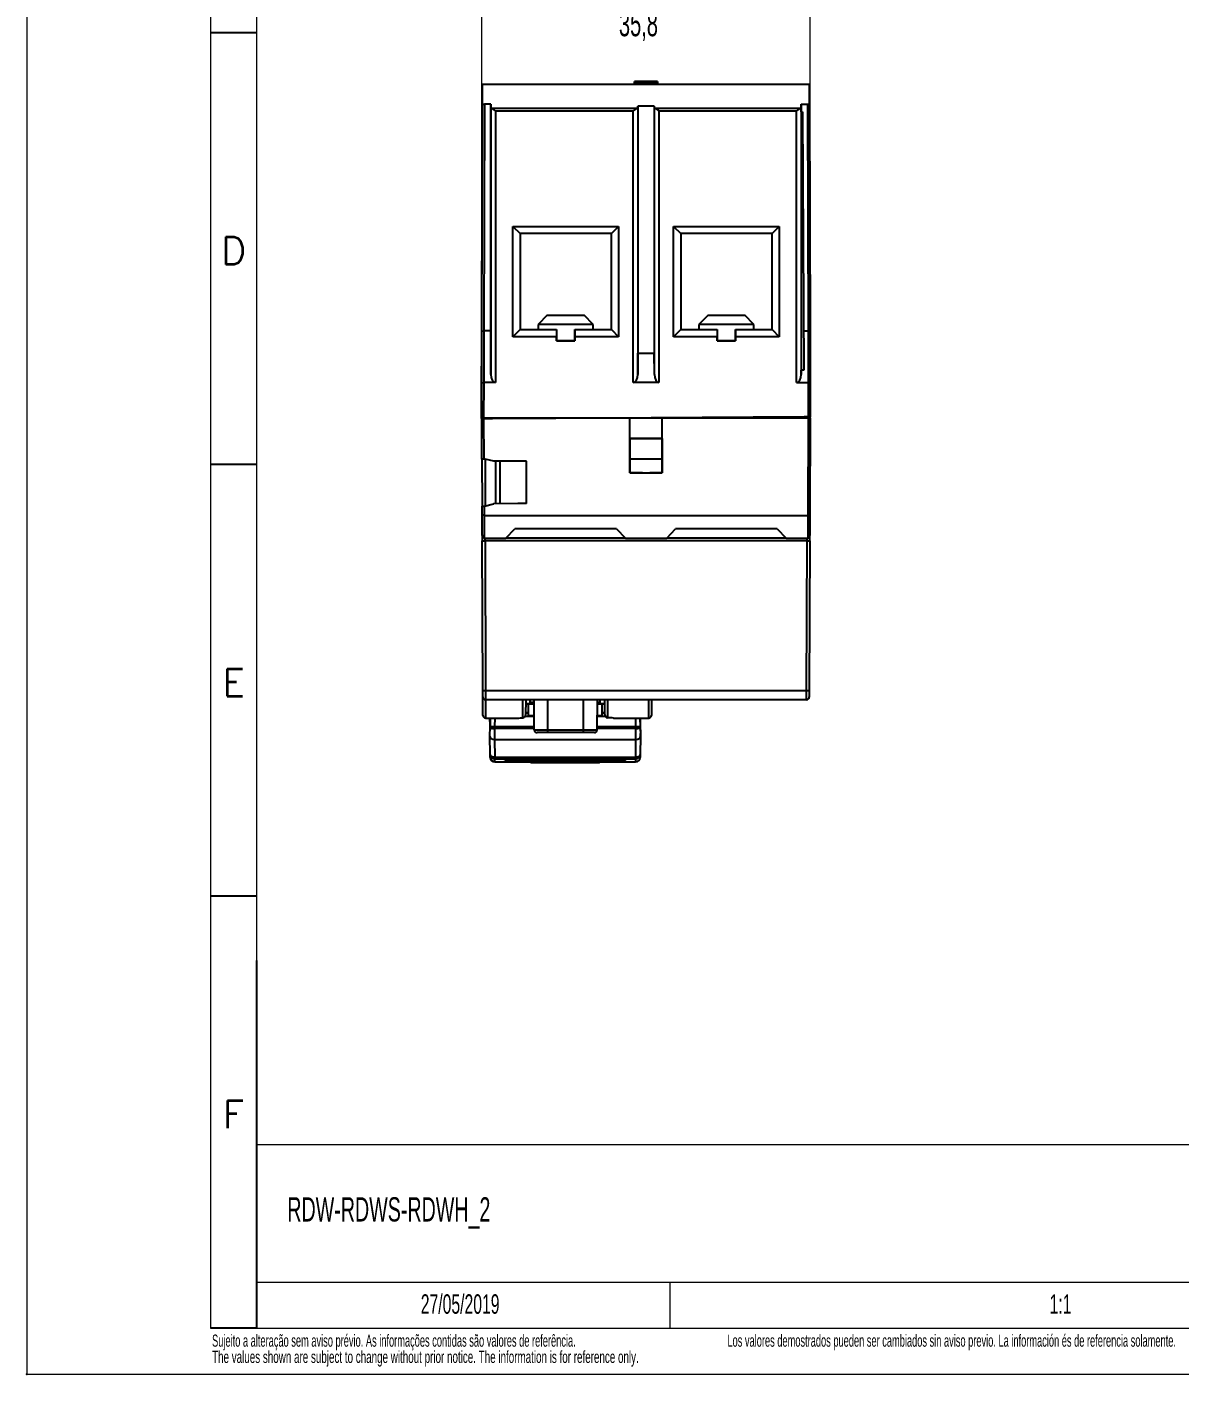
# Model space of a CAD drawing. Header units: millimetres. Extents: x 0 to 210, y 0 to 297.
# Drawn here: x 0 to 125.5, y 0 to 146.6 of the extents above; entities that cross this region are included whole.
import ezdxf

# ---------------------------------------------------------------- set-up
doc = ezdxf.new("R2010")
doc.units = ezdxf.units.MM
doc.header["$PDSIZE"] = -1
doc.layers.add('FORMATO', color=7, linetype='Continuous')
doc.layers.add('LEGENDA', color=7, linetype='Continuous')
doc.styles.add('SLDTEXTSTYLE0', font='ROMANS')
doc.styles.add('SLDTEXTSTYLE1', font='TXT', dxfattribs={"width": 0.605})
doc.styles.add('SLDTEXTSTYLE2', font='TXT', dxfattribs={"width": 0.569583})
doc.dimstyles.new('SLDDIMSTYLE0', dxfattribs={"dimtxt": 2.7, "dimasz": 2.7, "dimexe": 0, "dimexo": 0.0625, "dimgap": 0.675, "dimtad": 0, "dimdec": 1, "dimrnd": 1e-09, "dimzin": 12, "dimdsep": 46, "dimtxsty": 'SLDTEXTSTYLE1', "dimsah": 1, "dimcen": 0.09, "dimadec": 0, "dimazin": 3, "dimtfac": 1, "dimtdec": 3, "dimtofl": 0, "dimtmove": 0, "dimatfit": 3, "dimfxl": 1, "dimfrac": 2, "dimtolj": 1, "dimtzin": 12, "dimarcsym": 0})

# ---------------------------------------------------------------- blocks, each defined once
blk = doc.blocks.new('SW_NOTE_0')
at = {"color": 0, "linetype": 'Continuous', "lineweight": 0, "attachment_point": 1}
for s, insert, char_height, style in [('Sujeito a alteração sem aviso prévio. As informações contidas são valores de referência.                                                           Los valores demostrados pueden ser cambiados sin aviso previo. La información és de referencia solamente.', (0, 1.71), 1.32292, 'SLDTEXTSTYLE2'), ('The values shown are subject to change without prior notice. The information is for reference only.', (0, -0.06), 1.3229, 'SLDTEXTSTYLE1')]:
    blk.add_mtext(s, dxfattribs=dict(at, insert=insert, char_height=char_height, style=style))
blk = doc.blocks.new('_D_6')
at = {"color": 7, "linetype": 'Continuous', "lineweight": 18, "transparency": 16777216}
for p, q in [((63.61, 153.03), (62.85, 153.03)), ((62.85, 153.03), (62.85, 148.83)), ((71.22, 153.03), (71.99, 153.03)), ((71.99, 153.03), (71.99, 148.83)), ((49.53, 105.1), (49.53, 149.94)), ((85.3, 105.19), (85.3, 149.94)), ((49.53, 149.19), (60.74, 149.19)), ((62.85, 148.83), (63.61, 148.83)), ((71.99, 148.83), (71.22, 148.83)), ((85.3, 149.19), (74.1, 149.19))]:
    blk.add_line(p, q, dxfattribs=at)
for points in [[(49.53, 149.19), (52.23, 148.84), (52.23, 149.54)], [(85.3, 149.19), (82.6, 149.54), (82.6, 148.84)]]:
    blk.add_solid(points, dxfattribs=at)
at = {"color": 7, "linetype": 'Continuous', "lineweight": 18, "transparency": 16777216, "char_height": 2.7, "attachment_point": 1, "style": 'SLDTEXTSTYLE1'}
for s, insert in [('1,408', (63.61, 152.31)), ('35,8', (64.46, 148.32))]:
    blk.add_mtext(s, dxfattribs=dict(at, insert=insert))

msp = doc.modelspace()

# ---------------------------------------------------------------- linework, layer by layer
at = {"color": 7, "linetype": 'Continuous', "lineweight": 25}
for p, q in [((49.6, 138.36), (49.61, 140.41)), ((49.61, 140.41), (85.22, 140.41)), ((68.66, 140.69), (66.16, 140.69)), ((66.16, 140.69), (66.16, 140.68)), ((66.16, 140.43), (66.16, 140.68)), ((66.16, 140.41), (66.16, 140.43)), ((68.66, 140.69), (68.66, 140.68)), ((68.66, 140.68), (68.66, 140.43)), ((68.66, 140.41), (68.66, 140.43)), ((85.22, 138.36), (85.22, 140.41)), ((49.51, 104.01), (49.6, 138.36)), ((49.54, 113.51), (49.61, 138.24)), ((49.61, 138.24), (49.6, 138.36)), ((49.61, 138.24), (49.81, 138.21)), ((49.81, 138.21), (49.74, 113.57)), ((50.51, 138.21), (49.81, 138.21)), ((50.52, 137.81), (50.51, 138.21)), ((50.51, 138.21), (50.51, 113.57)), ((68.31, 138.01), (66.51, 138.01)), ((66.51, 137.81), (66.51, 138.01)), ((66.51, 138.01), (66.51, 111.14)), ((68.32, 137.81), (68.31, 138.01)), ((68.31, 138.01), (68.31, 111.14)), ((84.31, 138.21), (85.02, 138.21)), ((84.31, 138.21), (84.31, 137.81)), ((84.31, 137.41), (84.31, 138.21)), ((85.02, 138.21), (85.22, 138.24)), ((85.09, 113.57), (85.02, 138.21)), ((85.22, 138.24), (85.22, 138.36)), ((85.31, 104.19), (85.22, 138.36)), ((85.22, 138.24), (85.29, 113.51)), ((50.52, 108.8), (50.52, 137.81)), ((50.52, 136.92), (50.52, 137.41)), ((50.52, 137.41), (50.52, 137.41)), ((50.52, 137.41), (50.52, 136.92)), ((50.58, 137.78), (66.44, 137.78)), ((51.02, 137.48), (51.02, 107.94)), ((66.01, 137.48), (51.02, 137.48)), ((66.01, 107.94), (66.01, 137.48)), ((66.51, 137.81), (66.51, 108.8)), ((68.32, 108.8), (68.32, 137.81)), ((68.38, 137.78), (84.24, 137.78)), ((68.82, 137.48), (68.82, 107.94)), ((83.81, 137.48), (68.82, 137.48)), ((83.81, 107.94), (83.81, 137.48)), ((84.31, 137.81), (84.31, 108.8)), ((84.31, 137.41), (84.31, 109.29)), ((84.31, 137.41), (84.46, 137.41)), ((84.46, 137.41), (84.61, 109.29)), ((52.9, 124.92), (64.42, 124.92)), ((52.9, 112.91), (52.9, 124.92)), ((52.9, 124.92), (53.69, 124.14)), ((63.64, 124.14), (64.42, 124.92)), ((64.42, 124.92), (64.42, 112.91)), ((70.4, 124.92), (81.92, 124.92)), ((70.4, 112.91), (70.4, 124.92)), ((70.4, 124.92), (71.19, 124.14)), ((81.92, 124.92), (81.14, 124.14)), ((81.92, 124.92), (81.92, 112.91)), ((53.69, 124.14), (53.69, 113.69)), ((63.64, 124.14), (53.69, 124.14)), ((63.64, 113.69), (63.64, 124.14)), ((71.19, 124.14), (71.19, 113.69)), ((81.14, 124.14), (71.19, 124.14)), ((81.14, 113.69), (81.14, 124.14)), ((56.66, 115.25), (55.66, 114.25)), ((56.66, 115.25), (60.66, 115.25)), ((61.66, 114.25), (60.66, 115.25)), ((74.16, 115.25), (73.16, 114.25)), ((74.16, 115.25), (78.16, 115.25)), ((79.16, 114.25), (78.16, 115.25)), ((49.54, 113.51), (49.74, 113.57)), ((49.54, 107.89), (49.54, 113.51)), ((49.74, 113.57), (49.74, 107.94)), ((50.51, 113.57), (49.74, 113.57)), ((49.74, 113.57), (49.74, 113.57)), ((50.51, 113.57), (50.52, 108.8)), ((52.9, 112.91), (53.69, 113.69)), ((53.69, 113.69), (57.66, 113.69)), ((55.66, 114.25), (55.66, 113.69)), ((61.66, 114.25), (55.66, 114.25)), ((57.66, 113.69), (57.66, 112.91)), ((57.66, 113.69), (57.66, 112.46)), ((59.67, 113.69), (59.67, 112.46)), ((59.67, 112.91), (59.67, 113.69)), ((59.67, 113.69), (63.64, 113.69)), ((61.66, 113.69), (61.66, 114.25)), ((63.64, 113.69), (64.42, 112.91)), ((70.4, 112.91), (71.19, 113.69)), ((71.19, 113.69), (75.16, 113.69)), ((73.16, 114.25), (73.16, 113.69)), ((79.16, 114.25), (73.16, 114.25)), ((75.16, 113.69), (75.16, 112.91)), ((75.16, 113.69), (75.16, 112.46)), ((77.17, 113.69), (77.17, 112.46)), ((77.17, 112.91), (77.17, 113.69)), ((77.17, 113.69), (81.14, 113.69)), ((79.16, 113.69), (79.16, 114.25)), ((81.14, 113.69), (81.92, 112.91)), ((84.59, 113.57), (85.09, 113.57)), ((85.09, 107.94), (85.09, 113.57)), ((85.09, 113.57), (85.09, 113.57)), ((85.09, 113.57), (85.29, 113.51)), ((85.29, 113.51), (85.29, 107.88)), ((57.66, 112.91), (52.9, 112.91)), ((57.66, 112.46), (57.66, 112.91)), ((59.67, 112.46), (57.66, 112.46)), ((57.66, 112.46), (57.66, 112.46)), ((57.66, 112.46), (59.67, 112.46)), ((59.67, 112.46), (59.67, 112.91)), ((64.42, 112.91), (59.67, 112.91)), ((59.67, 112.46), (59.67, 112.46)), ((75.16, 112.91), (70.4, 112.91)), ((75.16, 112.46), (75.16, 112.91)), ((77.17, 112.46), (75.16, 112.46)), ((75.16, 112.46), (75.16, 112.46)), ((75.16, 112.46), (77.17, 112.46)), ((77.17, 112.46), (77.17, 112.91)), ((81.92, 112.91), (77.17, 112.91)), ((77.17, 112.46), (77.17, 112.46)), ((66.51, 108.8), (66.51, 111.14)), ((66.51, 111.14), (68.31, 111.14)), ((68.32, 108.8), (68.31, 111.14)), ((49.51, 109.4), (49.53, 109.4)), ((49.52, 107.09), (49.51, 109.4)), ((84.31, 108.8), (84.31, 109.29)), ((84.61, 109.29), (84.31, 109.29)), ((85.3, 109.4), (85.31, 109.4)), ((85.31, 107.09), (85.31, 109.4)), ((49.53, 104.01), (49.54, 107.89)), ((49.54, 107.89), (49.74, 107.94)), ((49.74, 107.94), (49.73, 104.01)), ((49.74, 107.94), (49.74, 107.94)), ((51.02, 107.94), (49.74, 107.94)), ((68.82, 107.94), (66.01, 107.94)), ((83.81, 107.94), (85.09, 107.94)), ((85.09, 107.94), (85.09, 107.94)), ((85.1, 104.19), (85.09, 107.94)), ((85.09, 107.94), (85.29, 107.88)), ((85.29, 107.88), (85.3, 104.19)), ((50.69, 104.01), (85.1, 104.19)), ((84.64, 104.18), (67.96, 104.1)), ((73.16, 104.12), (73.16, 104.1)), ((79.16, 104.1), (79.16, 104.15)), ((84.64, 104.19), (84.64, 104.18)), ((85.31, 104.19), (84.64, 104.18)), ((85.3, 104.19), (85.1, 104.19)), ((85.3, 104.1), (85.3, 104.19)), ((85.31, 104.19), (85.3, 104.19)), ((85.31, 104.19), (85.31, 104.19)), ((49.51, 104.01), (49.53, 104.01)), ((49.53, 104.01), (49.51, 104.01)), ((49.55, 99.6), (49.53, 104.01)), ((49.73, 104.01), (49.53, 104.01)), ((49.73, 104.1), (65.66, 104.1)), ((49.73, 104.01), (49.75, 99.6)), ((49.73, 104.01), (50.69, 104.01)), ((65.66, 104.1), (69.16, 104.1)), ((69.16, 101.85), (69.16, 104.1)), ((69.16, 104.1), (85.1, 104.1)), ((85.06, 93.44), (85.1, 104.1)), ((85.1, 104.1), (85.3, 104.1)), ((85.3, 104.1), (85.26, 93.52)), ((65.65, 101.85), (65.66, 101.85)), ((65.65, 101.85), (65.65, 98.08)), ((65.65, 101.85), (65.65, 101.85)), ((65.65, 99.6), (65.65, 101.85)), ((65.65, 101.85), (69.18, 101.85)), ((69.16, 101.85), (65.66, 101.85)), ((69.16, 101.85), (69.18, 101.85)), ((69.18, 98.08), (69.18, 101.85)), ((69.18, 101.85), (69.18, 101.85)), ((69.18, 101.85), (69.18, 99.6)), ((49.75, 99.6), (49.55, 99.6)), ((49.55, 99.6), (49.57, 94.47)), ((49.89, 99.6), (49.75, 99.6)), ((50.84, 99.36), (49.89, 99.6)), ((49.89, 99.6), (49.89, 94.49)), ((54.41, 99.35), (50.84, 99.36)), ((51.03, 99.36), (51.03, 94.72)), ((51.48, 99.36), (51.51, 94.72)), ((54.41, 94.75), (54.41, 99.35)), ((69.18, 99.6), (65.65, 99.6)), ((65.66, 98.1), (65.66, 99.6)), ((69.16, 99.6), (69.16, 98.1)), ((65.66, 98.1), (65.65, 98.08)), ((65.65, 98.08), (69.18, 98.08)), ((67.01, 98.1), (65.66, 98.1)), ((67.01, 98.1), (67.81, 98.1)), ((69.16, 98.1), (67.81, 98.1)), ((69.16, 98.1), (69.18, 98.08)), ((49.57, 93.52), (49.57, 94.47)), ((49.57, 94.47), (49.77, 94.47)), ((49.77, 94.47), (49.77, 93.44)), ((49.77, 94.47), (49.82, 94.47)), ((49.82, 94.47), (50.79, 94.71)), ((54.41, 94.75), (50.79, 94.71)), ((53.47, 94.74), (53.47, 94.75)), ((54.41, 94.75), (53.47, 94.75)), ((49.77, 93.44), (49.57, 93.52)), ((49.58, 91.29), (49.57, 93.52)), ((49.77, 93.44), (85.06, 93.44)), ((49.77, 93.44), (49.78, 91.01)), ((85.05, 91.01), (85.06, 93.44)), ((85.26, 93.52), (85.06, 93.44)), ((85.06, 93.44), (85.06, 93.44)), ((85.26, 93.52), (85.25, 91.29)), ((49.58, 91.29), (49.58, 90.7)), ((49.88, 91), (52.16, 91)), ((49.88, 90.7), (49.88, 91)), ((52.16, 91), (53.13, 92)), ((65.16, 91), (52.16, 91)), ((64.2, 92), (53.13, 92)), ((64.2, 92), (65.16, 91)), ((65.16, 91), (69.66, 91)), ((69.66, 91), (70.63, 92)), ((82.66, 91), (69.66, 91)), ((81.7, 92), (70.63, 92)), ((81.7, 92), (82.66, 91)), ((82.66, 91), (84.95, 91)), ((84.95, 90.7), (84.95, 91)), ((85.25, 90.7), (85.25, 91.29)), ((49.64, 74.39), (49.58, 90.7)), ((84.95, 90.7), (49.88, 90.7)), ((49.88, 90.7), (49.94, 74.39)), ((84.89, 74.39), (84.95, 90.7)), ((85.25, 90.7), (85.19, 74.39)), ((49.64, 73.69), (49.64, 74.39)), ((49.65, 71.69), (49.64, 73.69)), ((49.94, 74.39), (84.89, 74.39)), ((49.94, 74.39), (49.94, 73.4)), ((84.89, 73.4), (49.94, 73.4)), ((54.31, 73.4), (54.3, 71.76)), ((54.81, 73.09), (54.81, 73.4)), ((55.24, 70.11), (55.22, 73.4)), ((62.09, 70.11), (62.11, 73.4)), ((62.41, 73.09), (62.41, 73.4)), ((62.93, 71.76), (62.92, 73.4)), ((68.01, 73.4), (68, 71.69)), ((84.89, 73.4), (84.89, 74.39)), ((85.19, 74.39), (85.19, 73.69)), ((55.23, 72.97), (54.3, 72.97)), ((55.23, 72.92), (54.3, 72.92)), ((54.3, 72.01), (54.61, 72.01)), ((54.61, 71.64), (54.61, 72.92)), ((55.22, 73.09), (54.81, 73.09)), ((62.41, 73.09), (62.1, 73.09)), ((62.92, 72.97), (62.1, 72.97)), ((62.93, 72.92), (62.1, 72.92)), ((62.61, 72.92), (62.61, 71.64)), ((62.61, 72.01), (62.93, 72.01)), ((49.95, 71.4), (53.36, 71.4)), ((50.43, 70.6), (50.42, 71.4)), ((50.42, 69.41), (50.43, 70.48)), ((50.44, 71.4), (50.43, 70.5)), ((50.43, 70.5), (50.43, 70.14)), ((50.93, 70.26), (50.93, 70.47)), ((54.01, 71.43), (54, 71.43)), ((55.23, 71.64), (54.61, 71.64)), ((62.61, 71.64), (62.1, 71.64)), ((63.23, 71.43), (63.22, 71.43)), ((63.87, 71.4), (67.7, 71.4)), ((66.29, 70.47), (66.29, 70.26)), ((66.8, 70.5), (66.79, 71.4)), ((66.79, 70.48), (66.8, 69.41)), ((66.8, 70.62), (66.81, 71.4)), ((66.8, 70.11), (66.8, 70.5)), ((50.42, 69.76), (50.41, 69.76)), ((50.41, 69.4), (50.41, 69.76)), ((50.44, 67.46), (50.41, 69.4)), ((50.42, 69.76), (50.43, 70.14)), ((50.42, 69.41), (50.42, 69.76)), ((50.91, 69.08), (50.94, 67.14)), ((50.91, 69.08), (50.92, 69.08)), ((50.93, 70.26), (50.92, 69.08)), ((50.92, 69.08), (66.31, 69.08)), ((55.24, 70.11), (56.71, 70.11)), ((56.71, 69.82), (55.54, 69.82)), ((56.71, 70.11), (60.61, 70.11)), ((56.71, 69.82), (56.71, 70.11)), ((60.61, 69.82), (56.71, 69.82)), ((60.61, 70.11), (62.09, 70.11)), ((60.61, 69.82), (60.61, 70.11)), ((61.79, 69.82), (60.61, 69.82)), ((66.31, 69.08), (66.29, 70.26)), ((66.29, 67.14), (66.31, 69.08)), ((66.31, 69.08), (66.31, 69.08)), ((66.81, 69.4), (66.79, 67.46)), ((66.8, 70.11), (66.8, 69.73)), ((66.8, 69.73), (66.8, 69.41)), ((66.81, 69.73), (66.8, 69.73)), ((66.81, 69.4), (66.81, 69.73)), ((50.94, 67.14), (66.29, 67.14)), ((50.94, 66.96), (66.29, 66.96)), ((50.95, 66.63), (54.71, 66.63)), ((52.24, 66.77), (51.9, 66.96)), ((51.91, 66.96), (52.24, 66.77)), ((52.24, 66.77), (64.99, 66.77)), ((53.66, 66.72), (53.54, 66.77)), ((53.57, 66.77), (53.66, 66.72)), ((53.66, 66.72), (63.57, 66.72)), ((54.54, 66.69), (54.54, 66.72)), ((54.88, 66.57), (54.54, 66.69)), ((54.68, 66.72), (54.88, 66.57)), ((54.88, 66.57), (62.35, 66.57)), ((62.35, 66.57), (62.55, 66.72)), ((62.69, 66.69), (62.35, 66.57)), ((62.52, 66.63), (66.28, 66.63)), ((62.69, 66.72), (62.69, 66.69)), ((63.57, 66.72), (63.66, 66.77)), ((63.69, 66.77), (63.57, 66.72)), ((64.99, 66.77), (65.32, 66.96)), ((65.33, 66.96), (64.99, 66.77))]:
    msp.add_line(p, q, dxfattribs=at)
at = {"color": 1, "linetype": 'Continuous', "lineweight": 25}
for p, q in [((65.66, 101.85), (65.66, 104.09)), ((49.94, 73.4), (49.95, 71.4)), ((54, 71.43), (54.01, 73.4)), ((56.71, 70.11), (56.71, 73.4)), ((60.61, 70.11), (60.61, 73.4)), ((63.22, 73.4), (63.23, 71.43)), ((67.7, 71.4), (67.71, 73.4)), ((54.3, 71.98), (54.61, 71.98)), ((62.61, 71.98), (62.93, 71.98)), ((50.43, 70.48), (50.44, 71.4)), ((50.43, 70.64), (50.43, 71.4)), ((50.94, 71.4), (50.93, 70.47)), ((50.93, 70.47), (55.24, 70.47)), ((55.23, 71.59), (54.25, 71.59)), ((62.09, 70.47), (66.29, 70.47)), ((62.98, 71.59), (62.1, 71.59)), ((66.29, 70.47), (66.29, 71.4)), ((66.79, 71.4), (66.79, 70.48)), ((55.24, 70.26), (50.93, 70.26)), ((66.29, 70.26), (62.09, 70.26)), ((50.94, 67.14), (50.94, 66.96)), ((50.95, 66.65), (54.64, 66.65)), ((50.95, 66.65), (50.95, 66.63)), ((62.59, 66.65), (66.28, 66.65)), ((66.28, 66.63), (66.28, 66.65)), ((66.29, 66.96), (66.29, 67.14))]:
    msp.add_line(p, q, dxfattribs=at)
at = {"color": 7, "linetype": 'Continuous', "lineweight": 18}
msp.add_line((70, 10), (70, 5), dxfattribs=at)
at = {"color": 7, "linetype": 'Continuous', "lineweight": 25, "flags": 128}
for points in [[(66.16, 140.68), (66.44, 140.68), (66.74, 140.69), (67.07, 140.69), (67.41, 140.69), (67.76, 140.69), (68.09, 140.69), (68.39, 140.68), (68.66, 140.68)], [(50.43, 70.48), (50.44, 70.44), (50.47, 70.39), (50.52, 70.36), (50.58, 70.32), (50.66, 70.3), (50.74, 70.28), (50.84, 70.26), (50.93, 70.26)], [(53.36, 71.4), (53.35, 71.4), (53.42, 71.4), (53.55, 71.41), (53.73, 71.42), (53.95, 71.43), (54, 71.43)], [(66.29, 70.26), (66.39, 70.26), (66.49, 70.28), (66.57, 70.3), (66.65, 70.32), (66.71, 70.36), (66.76, 70.39), (66.78, 70.44), (66.79, 70.48)], [(50.94, 67.14), (50.84, 67.14), (50.75, 67.16), (50.66, 67.19), (50.58, 67.23), (50.52, 67.28), (50.48, 67.33), (50.45, 67.4), (50.44, 67.46)], [(66.79, 67.46), (66.78, 67.4), (66.75, 67.33), (66.71, 67.28), (66.65, 67.23), (66.57, 67.19), (66.48, 67.16), (66.39, 67.14), (66.29, 67.14)]]:
    msp.add_lwpolyline(points, dxfattribs=at)
at = {"color": 7, "linetype": 'Continuous', "lineweight": 25}
for centre, radius, start, end in [((67.41, -335.76), 476.19, 89.8496, 90.1504), ((49.37, 135.52), 2.56, 49.8892, 61.7357), ((67.93, 135.12), 3.04, 119.207, 129.1681), ((67.17, 135.52), 2.56, 49.8892, 61.7357), ((85.73, 135.12), 3.04, 119.207, 129.1681), ((49.88, 91.3), 0.3, 180.2, 250.7287), ((49.88, 91.3), 0.3, 250.7287, 270), ((84.95, 91.3), 0.3, 270, 289.171), ((84.95, 91.3), 0.3, 289.171, 359.8), ((49.75, 105.02), 14.33, 269.3, 270.5), ((85.07, 105.02), 14.33, 269.5, 270.7), ((49.81, 88.72), 14.33, 269.3, 270.5), ((49.94, 73.7), 0.3, 180.2, 270), ((85.02, 88.72), 14.33, 269.5, 270.7), ((84.89, 73.7), 0.3, 270, 359.8), ((49.95, 71.7), 0.3, 180.2, 270.9719), ((50.93, 88.22), 17.75, 268.4033, 270.0174), ((53.96, 71.76), 0.339, 278.1326, 359.4273), ((63.27, 71.76), 0.34, 180.7177, 261.7223), ((63.21, 63.9), 7.53, 84.9656, 89.8647), ((66.3, 88.22), 17.75, 269.9826, 271.5967), ((67.7, 71.7), 0.3, 270.9663, 359.7), ((55.54, 70.12), 0.3, 180.25, 270), ((61.79, 70.12), 0.3, 270, 359.75), ((50.94, 67.46), 0.5, 180.6616, 270), ((66.29, 67.46), 0.5, 270, 359.3384), ((50.94, 67.14), 0.488, 181.6204, 271.4438), ((50.95, 67.13), 0.5, 181.418, 270), ((66.29, 67.14), 0.488, 268.5562, 358.3796), ((66.28, 67.13), 0.5, 270, 358.582)]:
    msp.add_arc(centre, radius, start, end, dxfattribs=at)
for centre, major_axis, ratio, start_param, end_param in [((51.02, 137.81), (0.5, 0), 0.143791, 3.144211, 3.648409), ((66.01, 137.81), (0.5, 0), 0.143791, 5.776369, 6.277949), ((68.82, 137.81), (0.5, 0), 0.143791, 3.146829, 3.648409), ((83.81, 137.81), (0.5, 0), 0.143791, 5.776369, 6.280567), ((51.02, 108.8), (0, 0.866), 0.57735, 1.573414, 3.141593), ((66.01, 108.8), (0, 0.866), 0.57735, 3.141593, 4.707153), ((68.82, 108.8), (0, 0.866), 0.57735, 1.576032, 3.141593), ((83.81, 108.8), (0, 0.866), 0.57735, 3.141593, 4.709771), ((50.91, 69.4), (0.5, 0), 0.648239, 3.141537, 4.712258), ((50.92, 69.41), (0.5, 0.001), 0.669761, 3.139806, 4.708407), ((66.3, 69.41), (0.5, -0.001), 0.669761, 4.716371, 6.284972), ((66.31, 69.4), (0.5, 0), 0.648239, 4.71252, 6.283241), ((50.49, 59.97), (-0.05, 7.5), 0.005657, 5.980362, 6.117109), ((66.74, 59.97), (0.05, 7.5), 0.005657, 0.166077, 0.302824)]:
    msp.add_ellipse(centre, major_axis=major_axis, ratio=ratio, start_param=start_param, end_param=end_param, dxfattribs=at)
at = {"color": 1, "linetype": 'Continuous', "lineweight": 25}
for centre, major_axis, start_param, end_param in [((50.99, 59.97), (-0.05, 7), 5.980356, 6.233745), ((66.24, 59.97), (0.05, 7), 0.04944, 0.302829)]:
    msp.add_ellipse(centre, major_axis=major_axis, ratio=0.006061, start_param=start_param, end_param=end_param, dxfattribs=at)
at = {"layer": 'FORMATO', "lineweight": 18}
for p, q in [((0, 297), (0, 0)), ((20, 287), (20, 5)), ((25, 287), (25, 5)), ((25, 25), (205, 25)), ((25, 10), (59, 10)), ((59, 10), (179, 10)), ((25, 5), (205, 5)), ((0, 0), (210, 0))]:
    msp.add_line(p, q, dxfattribs=at)
at = {"layer": 'FORMATO'}
for p, q in [((25, 146), (20, 146)), ((25, 99), (20, 99)), ((25, 52), (20, 52)), ((25, 45), (25, 40)), ((25, 40), (25, 5)), ((25, 5), (20, 5))]:
    msp.add_line(p, q, dxfattribs=at)
at = {"layer": 'FORMATO', "color": 7}
msp.add_point((0, 0), dxfattribs=at)

# ---------------------------------------------------------------- block references
at = {"color": 7, "linetype": 'Continuous', "lineweight": 0}
msp.add_blockref('SW_NOTE_0', (20.16, 2.59), dxfattribs=at)

# ---------------------------------------------------------------- texts
at = {"layer": 'FORMATO', "char_height": 3, "attachment_point": 2, "style": 'SLDTEXTSTYLE0'}
for s, insert in [('D', (22.5, 123.78)), ('E', (22.51, 76.78)), ('F', (22.48, 29.78))]:
    msp.add_mtext(s, dxfattribs=dict(at, insert=insert))
at = {"layer": 'LEGENDA', "style": 'SLDTEXTSTYLE1'}
for s, insert, char_height, attachment_point in [('RDW-RDWS-RDWH_2', (28.35, 19.25), 2.6458, 1), ('27/05/2019', (47.17, 8.68), 2.117, 2), ('1:1', (112.55, 8.68), 2.117, 2)]:
    msp.add_mtext(s, dxfattribs=dict(at, insert=insert, char_height=char_height, attachment_point=attachment_point))

# ---------------------------------------------------------------- dimensions: what is measured, and where the dimension line sits
at = {"color": 7, "linetype": 'Continuous', "lineweight": 18}
dim = msp.add_linear_dim(base=(85.3, 149.19), p1=(49.53, 104.1), p2=(85.3, 104.19), dimstyle='SLDDIMSTYLE0', dxfattribs=at)
dim.commit()
dim.dimension.update_dxf_attribs({"geometry": '_D_6', "text_midpoint": (67.42, 149.19), "dimtype": 160})

doc.saveas('drawing.dxf')
